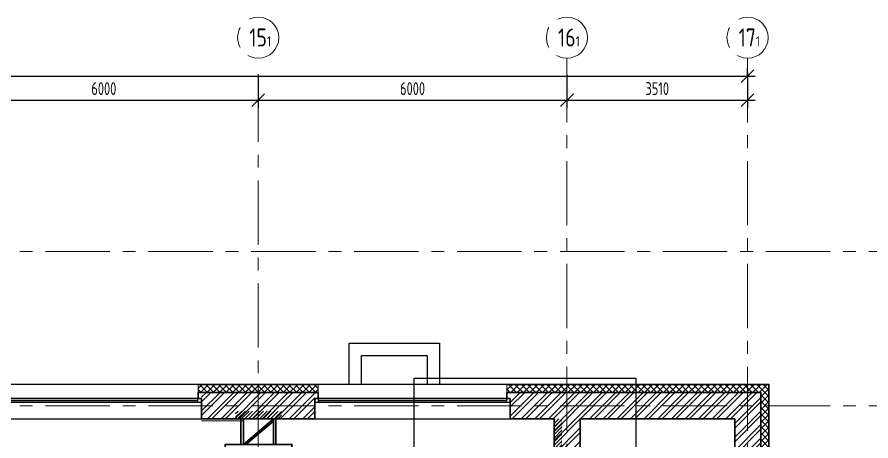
# Model space of a CAD drawing. Header units: millimetres. Extents: x -13407 to 8063098, y -2635 to 109271.
# Drawn here: x 42884 to 59478, y 71713 to 79957 of the extents above; entities that cross this region are included whole.
import ezdxf

# ---------------------------------------------------------------- set-up
doc = ezdxf.new("R2010")
doc.units = ezdxf.units.MM
doc.linetypes.add('CENTER', pattern=[2, 1.25, -0.25, 0.25, -0.25])
doc.layers.get('Defpoints').update_dxf_attribs({"color": 6})
for name, color, linetype, lineweight in [('АР_Навесной фасад', 5, 'Continuous', 5), ('АР_Оси', 193, 'Continuous', 9), ('АР_Оси размеры', 164, 'Continuous', 9), ('АР_Сущ Несущая стена', 202, 'Continuous', 30), ('АР_Утеплитель', 250, 'Continuous', 9), ('АР_Штриховка кирпич', 250, 'Continuous', 9), ('ТХ_ОСНОВНОЙ', 103, 'Continuous', 25)]:
    doc.layers.add(name, color=color, linetype=linetype, lineweight=lineweight)
doc.layers.add('АР_новое окно', color=160, linetype='Continuous')
doc.layers.add('ТХ_обор_спорт', color=5, linetype='Continuous')
doc.layers.add('ТХ_Задание КР', color=7, linetype='Continuous', true_color=0x9a5430)
doc.styles.add('ГОСТ 2.304', font='isocpeur.ttf', dxfattribs={"width": 0.7})
doc.dimstyles.new('СПДС', dxfattribs={"dimscale": 100, "dimtxt": 2.5, "dimasz": 2.5, "dimexe": 1.5, "dimexo": 0, "dimgap": 1, "dimtad": 1, "dimdec": 0, "dimrnd": 1, "dimtxsty": 'ГОСТ 2.304', "dimblk": 'OBLIQUE', "dimcen": 2.5, "dimdle": 1.5, "dimadec": 0, "dimazin": 2, "dimtfac": 0.75, "dimtdec": 0, "dimtmove": 1, "dimatfit": 3, "dimfxl": 1, "dimtolj": 1, "dimarcsym": 1})
pattern_1 = [(45, (-951809.71, 109221.18), (-132.58252, 132.58252), []), (45, (-951721.32, 109221.18), (-132.58252, 132.58252), [])]

# ---------------------------------------------------------------- blocks, each defined once
blk = doc.blocks.new('_Oblique')
at = {"color": 253, "linetype": 'ByBlock', "lineweight": -2}
blk.add_line((-0.5, -0.5), (0.5, 0.5), dxfattribs=at)
blk = doc.blocks.new('*D489')
at = {"layer": 'Defpoints', "color": 0, "ltscale": 100, "transparency": 16777216}
for p in [(41570, 78914), (47570, 78843), (47570, 78341)]:
    blk.add_point(p, dxfattribs=at)
at = {"layer": 'АР_Оси размеры', "color": 253, "lineweight": -2, "ltscale": 100, "transparency": 16777216}
for p, q in [((41570, 78914), (41570, 78191)), ((47570, 78843), (47570, 78191)), ((41420, 78341), (47720, 78341))]:
    blk.add_line(p, q, dxfattribs=at)
at = {"layer": 'АР_Оси размеры', "color": 253, "lineweight": -2, "ltscale": 100, "transparency": 16777216, "xscale": 250, "yscale": 250, "zscale": 250, "rotation": 180}
blk.add_blockref('_Oblique', (41570, 78341), dxfattribs=at)
at = {"layer": 'АР_Оси размеры', "color": 253, "lineweight": -2, "ltscale": 100, "transparency": 16777216, "xscale": 250, "yscale": 250, "zscale": 250}
blk.add_blockref('_Oblique', (47570, 78341), dxfattribs=at)
at = {"layer": 'АР_Оси размеры', "color": 253, "ltscale": 100, "transparency": 16777216, "insert": (44570, 78566), "char_height": 250, "attachment_point": 5, "style": 'ГОСТ 2.304'}
blk.add_mtext('\\A1;6000', dxfattribs=at)
blk = doc.blocks.new('*D490')
at = {"layer": 'Defpoints', "color": 0, "ltscale": 100, "transparency": 16777216}
for p in [(47570, 78843), (53570, 78842), (53570, 78341)]:
    blk.add_point(p, dxfattribs=at)
at = {"layer": 'АР_Оси размеры', "color": 253, "lineweight": -2, "ltscale": 100, "transparency": 16777216}
for p, q in [((47570, 78843), (47570, 78191)), ((53570, 78842), (53570, 78191)), ((47420, 78341), (53720, 78341))]:
    blk.add_line(p, q, dxfattribs=at)
at = {"layer": 'АР_Оси размеры', "color": 253, "lineweight": -2, "ltscale": 100, "transparency": 16777216, "xscale": 250, "yscale": 250, "zscale": 250, "rotation": 180}
blk.add_blockref('_Oblique', (47570, 78341), dxfattribs=at)
at = {"layer": 'АР_Оси размеры', "color": 253, "lineweight": -2, "ltscale": 100, "transparency": 16777216, "xscale": 250, "yscale": 250, "zscale": 250}
blk.add_blockref('_Oblique', (53570, 78341), dxfattribs=at)
at = {"layer": 'АР_Оси размеры', "color": 253, "ltscale": 100, "transparency": 16777216, "insert": (50570, 78566), "char_height": 250, "attachment_point": 5, "style": 'ГОСТ 2.304'}
blk.add_mtext('\\A1;6000', dxfattribs=at)
blk = doc.blocks.new('*D491')
at = {"layer": 'Defpoints', "color": 0, "ltscale": 100, "transparency": 16777216}
for p in [(53570, 78842), (57080, 78879), (57080, 78341)]:
    blk.add_point(p, dxfattribs=at)
at = {"layer": 'АР_Оси размеры', "color": 253, "lineweight": -2, "ltscale": 100, "transparency": 16777216}
for p, q in [((53570, 78842), (53570, 78191)), ((57080, 78879), (57080, 78191)), ((53420, 78341), (57230, 78341))]:
    blk.add_line(p, q, dxfattribs=at)
at = {"layer": 'АР_Оси размеры', "color": 253, "lineweight": -2, "ltscale": 100, "transparency": 16777216, "xscale": 250, "yscale": 250, "zscale": 250, "rotation": 180}
blk.add_blockref('_Oblique', (53570, 78341), dxfattribs=at)
at = {"layer": 'АР_Оси размеры', "color": 253, "lineweight": -2, "ltscale": 100, "transparency": 16777216, "xscale": 250, "yscale": 250, "zscale": 250}
blk.add_blockref('_Oblique', (57080, 78341), dxfattribs=at)
at = {"layer": 'АР_Оси размеры', "color": 253, "ltscale": 100, "transparency": 16777216, "insert": (55325, 78566), "char_height": 250, "attachment_point": 5, "style": 'ГОСТ 2.304'}
blk.add_mtext('\\A1;3510', dxfattribs=at)
blk = doc.blocks.new('*U14')
at = {"layer": 'АР_новое окно', "color": 253, "lineweight": 20}
for p, q in [((0, 3800), (-70, 3800)), ((0, 0), (-70, 0))]:
    blk.add_line(p, q, dxfattribs=at)
at = {"layer": 'АР_новое окно', "color": 253}
for p, q in [((-70, 3800), (-70, 0)), ((-70, 0), (-70, 3800)), ((0, 3730), (-70, 3730)), ((-35, 3730), (-35, 70)), ((0, 3800), (0, 0)), ((0, 70), (-70, 70))]:
    blk.add_line(p, q, dxfattribs=at)
blk = doc.blocks.new('*D502')
at = {"layer": 'Defpoints', "color": 0, "ltscale": 100, "transparency": 16777216}
for p in [(-6430, 78807), (57080, 78807), (57080, 78807)]:
    blk.add_point(p, dxfattribs=at)
at = {"layer": 'АР_Оси размеры', "color": 253, "lineweight": -2, "ltscale": 100, "transparency": 16777216}
for p, q in [((-6430, 78807), (-6430, 78957)), ((57080, 78807), (57080, 78957)), ((-6580, 78807), (57230, 78807))]:
    blk.add_line(p, q, dxfattribs=at)
at = {"layer": 'АР_Оси размеры', "color": 253, "lineweight": -2, "ltscale": 100, "transparency": 16777216, "xscale": 250, "yscale": 250, "zscale": 250, "rotation": 180}
blk.add_blockref('_Oblique', (-6430, 78807), dxfattribs=at)
at = {"layer": 'АР_Оси размеры', "color": 253, "lineweight": -2, "ltscale": 100, "transparency": 16777216, "xscale": 250, "yscale": 250, "zscale": 250}
blk.add_blockref('_Oblique', (57080, 78807), dxfattribs=at)
at = {"layer": 'АР_Оси размеры', "color": 253, "ltscale": 100, "transparency": 16777216, "insert": (25325, 79032), "char_height": 250, "attachment_point": 5, "style": 'ГОСТ 2.304'}
blk.add_mtext('\\A1;63510', dxfattribs=at)
blk = doc.blocks.new('У119')
at = {"color": 253, "const_width": 2}
blk.add_lwpolyline([(141634, -87746), (144634, -87746), (144634, -87996), (141634, -87996)], close=True, dxfattribs=at)
blk = doc.blocks.new('ферма тренир')
at = {"color": 253, "lineweight": 35}
for p, q in [((822522, -87224), (823102, -86724)), ((822567, -87224), (823102, -86768)), ((822805, -86724), (822819, -86724)), ((822812, -86730), (822812, -86717)), ((822805, -87225), (822818, -87225)), ((822812, -87219), (822812, -87232))]:
    blk.add_line(p, q, dxfattribs=at)
for points in [[(822472, -87224), (822472, -86724), (822522, -86724), (822522, -87224)], [(823152, -87224), (823152, -86724), (823102, -86724), (823102, -87224)], [(822862, -87460), (822862, -87304), (822762, -87304), (822762, -87460)]]:
    blk.add_lwpolyline(points, dxfattribs=at)
blk.add_lwpolyline([(822162, -87304), (823462, -87304), (823462, -87224), (822162, -87224)], close=True, dxfattribs=at)
blk.add_circle((822812, -87679), 225, dxfattribs=at)

msp = doc.modelspace()

# ---------------------------------------------------------------- hatches: boundary and pattern name
at = {"layer": 'АР_Утеплитель', "ltscale": 100}
h = msp.add_hatch(dxfattribs=at)
h.set_pattern_fill('ANSI37', color=253, scale=700)
h.set_pattern_definition([(45, (-929635.03, 108547.145), (-61.871843, 61.871843), []), (135, (-929635.03, 108547.145), (-61.871843, -61.871843), [])])
h.paths.add_polyline_path([(48734.9, 72655), (46404.9, 72655), (46404.9, 72805), (48734.9, 72805)])
h = msp.add_hatch(dxfattribs=at)
h.set_pattern_fill('ANSI37', color=253, scale=700, angle=90)
h.set_pattern_definition([(135, (8667.79, -910739.97), (-61.871843, -61.871843), []), (225, (8667.79, -910739.97), (61.871843, -61.871843), [])])
h.paths.add_polyline_path([(57339.9, 72655), (57339.9, 65415), (57489.9, 65415), (57489.9, 72805), (52404.9, 72805), (52404.9, 72655)])
at = {"layer": 'АР_Штриховка кирпич', "ltscale": 100}
h = msp.add_hatch(dxfattribs=at)
h.set_pattern_fill('ANSI32', color=253, scale=500)
h.set_pattern_definition(pattern_1)
h.paths.add_polyline_path([(48669.9, 72655), (46469.9, 72655), (46469.9, 72145), (48669.9, 72145)])
h = msp.add_hatch(dxfattribs=at)
h.set_pattern_fill('ANSI32', color=253, scale=500)
h.set_pattern_definition(pattern_1)
h.paths.add_polyline_path([(57339.9, 72655), (52469.9, 72655), (52469.9, 72145), (53319.9, 72145), (53319.9, 65415), (53829.9, 65415), (53829.9, 72144.5), (56829.9, 72145.5), (56829.9, 65415.5), (57339.9, 65414.5)])
at = {"layer": 'ТХ_Задание КР', "ltscale": 100, "transparency": 33554636}
h = msp.add_hatch(dxfattribs=at)
h.set_pattern_fill('ANSI31', color=253, scale=400)
h.set_pattern_definition([(45, (223803.854, -55206.934), (-35.355339, 35.355339), [])])
h.paths.add_polyline_path([(47129.9, 72145), (47129.9, 72295), (48019.9, 72295), (48019.9, 72145)])
h = msp.add_hatch(dxfattribs=at)
h.set_pattern_fill('ANSI31', color=253, scale=400)
h.set_pattern_definition([(45, (211803.854, -55205.68), (-35.355339, 35.355339), [])])
h.paths.add_polyline_path([(53470, 65415), (53319.9, 65415), (53319.9, 72145), (53470, 72145)])

# ---------------------------------------------------------------- linework, layer by layer
at = {"color": 253, "ltscale": 100}
for points in [[(49334.9, 72815), (49334.9, 73613.4), (51091.2, 73613.4), (51091.2, 72815)], [(49574.9, 72815), (49574.9, 73373.4), (50851.2, 73373.4), (50851.2, 72815)]]:
    msp.add_lwpolyline(points, dxfattribs=at)
at = {"layer": 'Defpoints', "color": 253, "ltscale": 100}
msp.add_lwpolyline([(50603.8, 72930.8), (54911.9, 72930.8), (54911.9, 58678.3), (50603.8, 58678.3)], close=True, dxfattribs=at)
at = {"layer": 'АР_Навесной фасад', "color": 253, "ltscale": 100}
for p, q in [((46404.9, 72815), (48734.9, 72815)), ((46404.9, 72805), (48734.9, 72805)), ((52404.9, 72815), (57499.9, 72815)), ((52404.9, 72805), (57489.9, 72805)), ((57489.9, 65415), (57489.9, 72805)), ((57499.9, 65415), (57499.9, 72815))]:
    msp.add_line(p, q, dxfattribs=at)
for points in [[(46404.9, 72655), (46404.9, 72815)], [(48734.9, 72655), (48734.9, 72815)], [(52404.9, 72655), (52404.9, 72815)]]:
    msp.add_lwpolyline(points, dxfattribs=at)
at = {"layer": 'АР_новое окно', "color": 253}
for p, q in [((42669.9, 72145), (46469.9, 72145)), ((48669.9, 72145), (52469.9, 72145))]:
    msp.add_line(p, q, dxfattribs=at)
for points in [[(42734.9, 72815), (46404.9, 72815)], [(48734.9, 72815), (52404.9, 72815)]]:
    msp.add_lwpolyline(points, dxfattribs=at)
at = {"layer": 'АР_Оси', "color": 253, "linetype": 'CENTER', "ltscale": 1000}
for p, q in [((53569.9, 79157.5), (53569.9, 23425.1)), ((57079.9, 79157.5), (57079.9, 23425.1)), ((47569.9, 78779.3), (47569.9, 23046.9)), ((-12563.8, 75395), (70614.6, 75395)), ((-12563.8, 72395), (70614.6, 72395))]:
    msp.add_line(p, q, dxfattribs=at)
at = {"layer": 'АР_Оси', "color": 253, "ltscale": 0.5}
for centre in [(47569.9, 79557.5), (53569.9, 79557.5), (57079.9, 79557.5)]:
    msp.add_circle(centre, 400, dxfattribs=at)
at = {"layer": 'АР_Сущ Несущая стена', "color": 253, "ltscale": 100}
for p, q in [((46404.9, 72655), (48734.9, 72655)), ((46404.9, 72536.1), (46404.9, 72655)), ((46404.9, 72536.1), (46469.9, 72536.1)), ((46469.9, 72536.1), (46469.9, 72145)), ((48669.9, 72536.1), (48669.9, 72145)), ((48669.9, 72536.1), (48734.9, 72536.1)), ((48734.9, 72536.1), (48734.9, 72655)), ((52404.9, 72655), (57339.9, 72655)), ((52404.9, 72536.1), (52404.9, 72655)), ((52404.9, 72536.1), (52469.9, 72536.1)), ((52469.9, 72536.1), (52469.9, 72145)), ((57339.9, 65415), (57339.9, 72655)), ((46469.9, 72145), (48669.9, 72145)), ((52469.9, 72145), (53319.9, 72145)), ((53319.9, 72145), (53319.9, 65415)), ((53829.9, 72145), (56829.9, 72145)), ((53829.9, 72145), (53829.9, 65415)), ((56829.9, 65415), (56829.9, 72145))]:
    msp.add_line(p, q, dxfattribs=at)
at = {"layer": 'ТХ_Задание КР', "color": 253, "ltscale": 100, "const_width": 2}
for points in [[(47129.9, 72145), (47129.9, 72295), (48019.9, 72295), (48019.9, 72145)], [(53470, 65415), (53319.9, 65415), (53319.9, 72145), (53470, 72145)]]:
    msp.add_lwpolyline(points, close=True, dxfattribs=at)
at = {"layer": 'ТХ_ОСНОВНОЙ', "color": 253, "ltscale": 0.1}
msp.add_line((46468.3, 72107.4), (47268.3, 72106.6), dxfattribs=at)

# ---------------------------------------------------------------- block references
at = {"layer": 'АР_новое окно', "color": 253, "xscale": -1, "rotation": 90}
for p in [(46469.9, 72466.1), (52469.9, 72466.1)]:
    msp.add_blockref('*U14', p, dxfattribs=at)
at = {"layer": 'ТХ_обор_спорт', "color": 253}
for p in [(-100314.1, 159891), (-97314.1, 159891), (-94314.1, 159891), (-91314.1, 159891)]:
    msp.add_blockref('У119', p, dxfattribs=at)
at = {"layer": 'ТХ_обор_спорт', "color": 253, "linetype": 'Continuous', "lineweight": 30}
msp.add_blockref('ферма тренир', (-775236.9, 158868.5), dxfattribs=at)

# ---------------------------------------------------------------- dimensions: what is measured, and where the dimension line sits
at = {"layer": 'АР_Оси размеры', "color": 253, "ltscale": 100}
for base, p1, p2, picture, middle in [((47569.9, 78341), (41569.9, 78913.6), (47569.9, 78842.9), '*D489', (44569.9, 78566)), ((53569.9, 78341), (47569.9, 78842.9), (53569.9, 78842.2), '*D490', (50569.9, 78566)), ((57079.9, 78341), (53569.9, 78842.2), (57079.9, 78879.2), '*D491', (55324.9, 78566))]:
    dim = msp.add_linear_dim(base=base, p1=p1, p2=p2, dimstyle='СПДС', override={"dimclrd": 253, "dimclre": 253, "dimclrt": 253}, dxfattribs=at)
    dim.commit()
    dim.dimension.update_dxf_attribs({"geometry": picture, "text_midpoint": middle})

# ---------------------------------------------------------------- next in the draw order: texts
at = {"layer": 'АР_Оси', "color": 253, "char_height": 350, "width": 123.867, "attachment_point": 1, "line_spacing_factor": 1.149209, "style": 'ГОСТ 2.304', "bg_fill": 2}
for s, insert in [('{\\W0.8;15\\H0.57143x;1}', (47395.8, 79735.2)), ('{\\W0.8;16\\H0.57143x;1}', (53395.8, 79735.2)), ('{\\W0.8;17\\H0.57143x;1}', (56905.8, 79735.2))]:
    msp.add_mtext(s, dxfattribs=dict(at, insert=insert))

# ---------------------------------------------------------------- next in the draw order: dimensions: what is measured, and where the dimension line sits
at = {"layer": 'АР_Оси размеры', "color": 253, "ltscale": 100}
dim = msp.add_linear_dim(base=(57079.9, 78807.5), p1=(-6430.1, 78807.5), p2=(57079.9, 78807.5), dimstyle='СПДС', override={"dimclrd": 253, "dimclre": 253, "dimclrt": 253}, dxfattribs=at)
dim.commit()
dim.dimension.update_dxf_attribs({"geometry": '*D502', "text_midpoint": (25324.9, 79032.5)})

doc.saveas('drawing.dxf')
